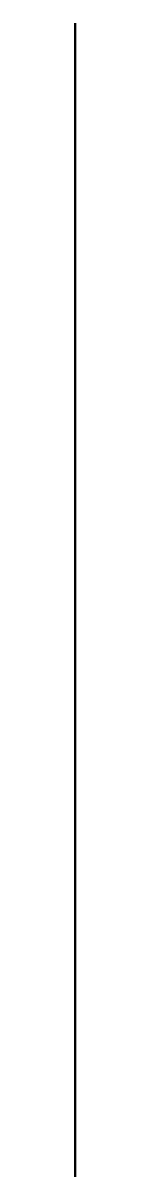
# Model space of a CAD drawing. Extents: x 0 to 0, y 0 to 0.1.
import ezdxf

# ---------------------------------------------------------------- set-up
doc = ezdxf.new("R2010")
doc.units = 0
doc.header["$LTSCALE"] = 35
doc.header["$MEASUREMENT"] = 0
doc.layers.add('Eletrico', color=5, linetype='CONTINUOUS')

msp = doc.modelspace()

# ---------------------------------------------------------------- linework, layer by layer
at = {"layer": 'Eletrico', "lineweight": 50}
msp.add_lwpolyline([(0, 0), (0, 0.1)], dxfattribs=at)

doc.saveas('drawing.dxf')
